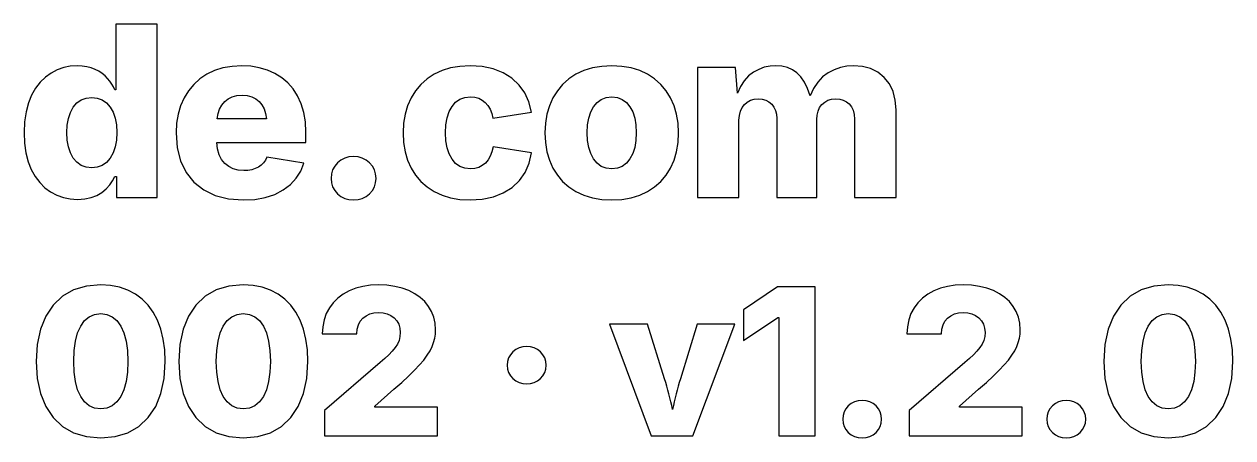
# Model space of a CAD drawing. Header units: metres. Extents: x 0.8 to 63.1, y 0.8 to 12.
# Drawn here: x 34.66 to 63.13, y 1.8 to 11.54 of the extents above; entities that cross this region are included whole.
import ezdxf

# ---------------------------------------------------------------- set-up
doc = ezdxf.new("R2010")
doc.units = ezdxf.units.M

msp = doc.modelspace()

# ---------------------------------------------------------------- linework, layer by layer
for p, q in [((37.8, 11.5402), (36.8239, 11.5402)), ((36.8239, 11.5402), (36.8239, 9.99503)), ((37.8, 7.45805), (37.8, 11.5402)), ((35.751, 10.5488), (35.5951, 10.517)), ((35.9124, 10.5594), (35.751, 10.5488)), ((36.0326, 10.5542), (35.9124, 10.5594)), ((36.1438, 10.5385), (36.0326, 10.5542)), ((36.2458, 10.5124), (36.1438, 10.5385)), ((39.559, 10.547), (39.3465, 10.5098)), ((39.7868, 10.5594), (39.559, 10.547)), ((40.0008, 10.5482), (39.7868, 10.5594)), ((40.2023, 10.5146), (40.0008, 10.5482)), ((44.9274, 10.547), (44.7078, 10.5098)), ((45.1643, 10.5594), (44.9274, 10.547)), ((45.451, 10.5411), (45.1643, 10.5594)), ((45.7108, 10.4861), (45.451, 10.5411)), ((48.2663, 10.547), (48.0466, 10.5098)), ((48.5031, 10.5594), (48.2663, 10.547)), ((48.7399, 10.547), (48.5031, 10.5594)), ((48.9592, 10.5098), (48.7399, 10.547)), ((52.2296, 10.5527), (52.095, 10.5242)), ((52.3688, 10.5622), (52.2296, 10.5527)), ((52.5113, 10.5517), (52.3688, 10.5622)), ((52.6413, 10.5204), (52.5113, 10.5517)), ((54.0386, 10.5518), (53.8873, 10.5208)), ((54.1947, 10.5622), (54.0386, 10.5518)), ((54.405, 10.5449), (54.1947, 10.5622)), ((54.5954, 10.493), (54.405, 10.5449)), ((35.164, 10.2935), (35.0422, 10.1752)), ((35.2996, 10.3896), (35.164, 10.2935)), ((35.4446, 10.4639), (35.2996, 10.3896)), ((35.5951, 10.517), (35.4446, 10.4639)), ((36.3387, 10.4759), (36.2458, 10.5124)), ((36.4231, 10.4312), (36.3387, 10.4759)), ((36.4996, 10.3807), (36.4231, 10.4312)), ((36.5683, 10.3243), (36.4996, 10.3807)), ((36.629, 10.2621), (36.5683, 10.3243)), ((36.6824, 10.1967), (36.629, 10.2621)), ((38.8039, 10.2516), (38.6597, 10.1228)), ((38.9678, 10.3608), (38.8039, 10.2516)), ((39.1495, 10.4477), (38.9678, 10.3608)), ((39.3465, 10.5098), (39.1495, 10.4477)), ((40.3914, 10.4585), (40.2023, 10.5146)), ((40.568, 10.38), (40.3914, 10.4585)), ((40.7292, 10.2796), (40.568, 10.38)), ((40.8723, 10.1581), (40.7292, 10.2796)), ((44.1536, 10.2516), (44.0076, 10.1228)), ((44.32, 10.3608), (44.1536, 10.2516)), ((44.5053, 10.4477), (44.32, 10.3608)), ((44.7078, 10.5098), (44.5053, 10.4477)), ((45.9439, 10.3945), (45.7108, 10.4861)), ((46.1501, 10.2663), (45.9439, 10.3945)), ((46.3234, 10.1067), (46.1501, 10.2663)), ((47.4924, 10.2516), (47.3465, 10.1228)), ((47.6589, 10.3608), (47.4924, 10.2516)), ((47.8442, 10.4477), (47.6589, 10.3608)), ((48.0466, 10.5098), (47.8442, 10.4477)), ((49.1613, 10.4477), (48.9592, 10.5098)), ((49.3459, 10.3608), (49.1613, 10.4477)), ((49.5118, 10.2516), (49.3459, 10.3608)), ((49.6573, 10.1228), (49.5118, 10.2516)), ((51.4208, 10.5211), (50.5205, 10.5211)), ((50.5205, 10.5211), (50.5205, 7.45805)), ((51.4657, 9.91286), (51.4208, 10.5211)), ((51.7247, 10.322), (51.6238, 10.2098)), ((51.8401, 10.4101), (51.7247, 10.322)), ((51.9652, 10.4767), (51.8401, 10.4101)), ((52.095, 10.5242), (51.9652, 10.4767)), ((52.7588, 10.4682), (52.6413, 10.5204)), ((52.8639, 10.3951), (52.7588, 10.4682)), ((52.9576, 10.2985), (52.8639, 10.3951)), ((53.0409, 10.1759), (52.9576, 10.2985)), ((53.4677, 10.3003), (53.3537, 10.1776)), ((53.5987, 10.3964), (53.4677, 10.3003)), ((53.7406, 10.4689), (53.5987, 10.3964)), ((53.8873, 10.5208), (53.7406, 10.4689)), ((54.7661, 10.4065), (54.5954, 10.493)), ((54.9169, 10.2855), (54.7661, 10.4065)), ((55.0403, 10.1341), (54.9169, 10.2855)), ((34.9341, 10.0346), (34.8396, 9.87173)), ((35.0422, 10.1752), (34.9341, 10.0346)), ((36.7289, 10.1303), (36.6824, 10.1967)), ((36.7686, 10.0631), (36.7289, 10.1303)), ((36.8015, 9.99503), (36.7686, 10.0631)), ((36.8239, 9.99503), (36.8015, 9.99503)), ((38.5353, 9.97423), (38.4307, 9.806)), ((38.6597, 10.1228), (38.5353, 9.97423)), ((40.9971, 10.0153), (40.8723, 10.1581)), ((41.1037, 9.85121), (40.9971, 10.0153)), ((43.8822, 9.97423), (43.7773, 9.806)), ((44.0076, 10.1228), (43.8822, 9.97423)), ((46.4576, 9.92107), (46.3234, 10.1067)), ((47.2211, 9.97423), (47.1161, 9.806)), ((47.3465, 10.1228), (47.2211, 9.97423)), ((49.7824, 9.97423), (49.6573, 10.1228)), ((49.8872, 9.806), (49.7824, 9.97423)), ((51.5375, 10.0734), (51.4657, 9.91286)), ((51.6238, 10.2098), (51.5375, 10.0734)), ((53.1139, 10.0272), (53.0409, 10.1759)), ((53.1766, 9.85258), (53.1139, 10.0272)), ((53.2566, 10.0284), (53.1766, 9.85258)), ((53.3537, 10.1776), (53.2566, 10.0284)), ((55.1284, 9.9567), (55.0403, 10.1341)), ((34.7629, 9.68596), (34.7081, 9.47655)), ((34.8396, 9.87173), (34.7629, 9.68596)), ((35.8212, 9.58546), (35.9046, 9.68436)), ((35.9046, 9.68436), (36.0046, 9.75499)), ((36.0046, 9.75499), (36.1213, 9.79738)), ((36.1213, 9.79738), (36.2546, 9.81149)), ((36.2546, 9.81149), (36.387, 9.79762)), ((36.387, 9.79762), (36.5039, 9.75601)), ((36.5039, 9.75601), (36.6051, 9.68665)), ((36.6051, 9.68665), (36.6907, 9.58955)), ((38.4307, 9.806), (38.3479, 9.62073)), ((39.3198, 9.63571), (39.3872, 9.71696)), ((39.3872, 9.71696), (39.4689, 9.78229)), ((39.4689, 9.78229), (39.5642, 9.82895)), ((39.5642, 9.82895), (39.673, 9.85695)), ((39.673, 9.85695), (39.7952, 9.86627)), ((39.7952, 9.86627), (39.916, 9.85712)), ((39.916, 9.85712), (40.0231, 9.82964)), ((40.0231, 9.82964), (40.1166, 9.78383)), ((40.1166, 9.78383), (40.1963, 9.71971)), ((40.1963, 9.71971), (40.2619, 9.63931)), ((41.1889, 9.66687), (41.1037, 9.85121)), ((43.7773, 9.806), (43.6945, 9.62073)), ((44.7407, 9.60461), (44.8257, 9.70232)), ((44.8257, 9.70232), (44.9265, 9.77211)), ((44.9265, 9.77211), (45.0431, 9.81398)), ((45.0431, 9.81398), (45.1755, 9.82794)), ((45.1755, 9.82794), (45.2783, 9.81972)), ((45.2783, 9.81972), (45.3707, 9.79506)), ((45.3707, 9.79506), (45.4529, 9.75395)), ((45.4529, 9.75395), (45.5246, 9.6964)), ((45.5246, 9.6964), (45.5859, 9.62381)), ((46.5527, 9.70941), (46.4576, 9.92107)), ((46.6087, 9.47174), (46.5527, 9.70941)), ((47.1161, 9.806), (47.0333, 9.62073)), ((48.074, 9.59779), (48.1565, 9.69847)), ((48.1565, 9.69847), (48.2556, 9.7704)), ((48.2556, 9.7704), (48.3711, 9.81355)), ((48.3711, 9.81355), (48.5031, 9.82794)), ((48.5031, 9.82794), (48.6351, 9.81355)), ((48.6351, 9.81355), (48.7506, 9.7704)), ((48.7506, 9.7704), (48.8497, 9.69847)), ((48.8497, 9.69847), (48.9322, 9.59779)), ((49.9701, 9.62073), (49.8872, 9.806)), ((51.627, 9.64983), (51.6952, 9.70737)), ((51.6952, 9.70737), (51.7725, 9.74847)), ((51.7725, 9.74847), (51.8586, 9.77315)), ((51.8586, 9.77315), (51.9537, 9.78136)), ((51.9537, 9.78136), (52.046, 9.77356)), ((52.046, 9.77356), (52.1294, 9.75018)), ((52.1294, 9.75018), (52.2038, 9.71123)), ((52.2038, 9.71123), (52.2693, 9.65669)), ((53.4514, 9.64845), (53.5172, 9.70659)), ((53.5172, 9.70659), (53.5938, 9.74814)), ((53.5938, 9.74814), (53.6813, 9.77306)), ((53.6813, 9.77306), (53.7796, 9.78136)), ((53.7796, 9.78136), (53.8721, 9.77382)), ((53.8721, 9.77382), (53.956, 9.75122)), ((53.956, 9.75122), (54.0312, 9.71355)), ((54.0312, 9.71355), (54.0979, 9.66081)), ((55.1812, 9.75327), (55.1284, 9.9567)), ((55.1988, 9.52382), (55.1812, 9.75327)), ((34.7081, 9.47655), (34.6752, 9.24352)), ((35.7087, 9.32278), (35.7556, 9.46329)), ((35.7556, 9.46329), (35.8212, 9.58546)), ((36.6907, 9.58955), (36.7588, 9.46866)), ((36.7588, 9.46866), (36.8074, 9.32791)), ((38.2888, 9.42108), (38.2533, 9.20703)), ((38.3479, 9.62073), (38.2888, 9.42108)), ((39.2091, 9.31285), (39.2307, 9.43365)), ((39.2307, 9.43365), (39.2676, 9.54128)), ((39.2676, 9.54128), (39.3198, 9.63571)), ((40.2619, 9.63931), (40.3127, 9.54471)), ((40.3127, 9.54471), (40.3489, 9.4359)), ((40.3489, 9.4359), (40.3702, 9.31285)), ((41.2499, 9.4632), (41.1889, 9.66687)), ((41.2864, 9.24016), (41.2499, 9.4632)), ((43.6353, 9.42108), (43.5998, 9.20703)), ((43.6945, 9.62073), (43.6353, 9.42108)), ((44.625, 9.33784), (44.6732, 9.4821)), ((44.6732, 9.4821), (44.7407, 9.60461)), ((45.5859, 9.62381), (45.6365, 9.53751)), ((45.6365, 9.53751), (45.6764, 9.4375)), ((45.6764, 9.4375), (45.7056, 9.32381)), ((45.7056, 9.32381), (46.6087, 9.47174)), ((46.9742, 9.42108), (46.9387, 9.20703)), ((47.0333, 9.62073), (46.9742, 9.42108)), ((47.9625, 9.32928), (48.009, 9.47313)), ((48.009, 9.47313), (48.074, 9.59779)), ((48.9322, 9.59779), (48.9973, 9.47313)), ((48.9973, 9.47313), (49.0437, 9.32928)), ((50.0292, 9.42108), (49.9701, 9.62073)), ((50.0647, 9.20703), (50.0292, 9.42108)), ((51.5073, 9.39093), (51.5313, 9.49092)), ((51.5313, 9.49092), (51.5711, 9.57722)), ((51.5711, 9.57722), (51.627, 9.64983)), ((52.2693, 9.65669), (52.3226, 9.58896)), ((52.3226, 9.58896), (52.3608, 9.51045)), ((52.3608, 9.51045), (52.3837, 9.42114)), ((52.3837, 9.42114), (52.3913, 9.32106)), ((53.3308, 9.29642), (53.3384, 9.4006)), ((53.3384, 9.4006), (53.361, 9.494)), ((53.361, 9.494), (53.3987, 9.57661)), ((53.3987, 9.57661), (53.4514, 9.64845)), ((54.0979, 9.66081), (54.1525, 9.59351)), ((54.1525, 9.59351), (54.1916, 9.51218)), ((54.1916, 9.51218), (54.215, 9.41679)), ((54.215, 9.41679), (54.2227, 9.30736)), ((55.1988, 7.45805), (55.1988, 9.52382)), ((34.6752, 9.24352), (34.6643, 8.98683)), ((35.6712, 8.98683), (35.6806, 9.16397)), ((35.6806, 9.16397), (35.7087, 9.32278)), ((36.8074, 9.32791), (36.8366, 9.16731)), ((36.8366, 9.16731), (36.8464, 8.98683)), ((38.2533, 9.20703), (38.2414, 8.97859)), ((40.3702, 9.31285), (39.2091, 9.31285)), ((41.2986, 8.99779), (41.2864, 9.24016)), ((43.5998, 9.20703), (43.588, 8.97859)), ((44.5865, 8.98409), (44.5961, 9.17183)), ((44.5961, 9.17183), (44.625, 9.33784)), ((46.9387, 9.20703), (46.9268, 8.97859)), ((47.9254, 8.98409), (47.9346, 9.16628)), ((47.9346, 9.16628), (47.9625, 9.32928)), ((49.0437, 9.32928), (49.0716, 9.16628)), ((49.0716, 9.16628), (49.0809, 8.98409)), ((50.0766, 8.97859), (50.0647, 9.20703)), ((51.4994, 9.27722), (51.5073, 9.39093)), ((51.4994, 7.45805), (51.4994, 9.27722)), ((52.3913, 9.32106), (52.3913, 7.45805)), ((53.3308, 7.45805), (53.3308, 9.29642)), ((54.2227, 9.30736), (54.2227, 7.45805)), ((34.6643, 8.98683), (34.6748, 8.73727)), ((35.6806, 8.80962), (35.6712, 8.98683)), ((36.8464, 8.98683), (36.8365, 8.8085)), ((38.2414, 8.97859), (38.2678, 8.62988)), ((41.2986, 8.75668), (41.2986, 8.99779)), ((43.588, 8.97859), (43.5998, 8.75026)), ((44.5961, 8.79718), (44.5865, 8.98409)), ((46.9268, 8.97859), (46.9387, 8.75026)), ((47.9346, 8.80165), (47.9254, 8.98409)), ((49.0809, 8.98409), (49.0716, 8.80165)), ((50.0647, 8.75026), (50.0766, 8.97859)), ((34.6748, 8.73727), (34.7064, 8.50909)), ((35.7087, 8.65053), (35.6806, 8.80962)), ((35.7556, 8.50961), (35.7087, 8.65053)), ((36.8071, 8.64882), (36.758, 8.5078)), ((36.8365, 8.8085), (36.8071, 8.64882)), ((38.2678, 8.62988), (38.347, 8.32074)), ((39.2204, 8.60129), (39.2035, 8.75668)), ((39.2035, 8.75668), (41.2986, 8.75668)), ((39.2571, 8.46661), (39.2204, 8.60129)), ((43.5998, 8.75026), (43.6353, 8.53648)), ((44.625, 8.631), (44.5961, 8.79718)), ((44.6732, 8.48552), (44.625, 8.631)), ((45.7084, 8.65257), (45.6802, 8.53615)), ((46.6115, 8.51013), (45.7084, 8.65257)), ((46.9387, 8.75026), (46.9742, 8.53648)), ((47.9625, 8.63786), (47.9346, 8.80165)), ((48.009, 8.49274), (47.9625, 8.63786)), ((49.0437, 8.63786), (48.9973, 8.49274)), ((49.0716, 8.80165), (49.0437, 8.63786)), ((50.0292, 8.53648), (50.0647, 8.75026)), ((34.7064, 8.50909), (34.759, 8.30234)), ((34.759, 8.30234), (34.8326, 8.11697)), ((35.8212, 8.38684), (35.7556, 8.50961)), ((35.9046, 8.28734), (35.8212, 8.38684)), ((36.0046, 8.21628), (35.9046, 8.28734)), ((36.6032, 8.28658), (36.5021, 8.21593)), ((36.6893, 8.38545), (36.6032, 8.28658)), ((36.758, 8.5078), (36.6893, 8.38545)), ((38.347, 8.32074), (38.4789, 8.05113)), ((39.3136, 8.35265), (39.2571, 8.46661)), ((39.39, 8.25941), (39.3136, 8.35265)), ((39.4828, 8.1869), (39.39, 8.25941)), ((40.3015, 8.27347), (40.2458, 8.21945)), ((40.3467, 8.33656), (40.3015, 8.27347)), ((40.3814, 8.40874), (40.3467, 8.33656)), ((41.2537, 8.26903), (40.3814, 8.40874)), ((41.179, 8.08049), (41.2537, 8.26903)), ((42.0438, 8.27586), (41.9769, 8.19804)), ((42.1247, 8.34), (42.0438, 8.27586)), ((42.2145, 8.38582), (42.1247, 8.34)), ((42.3133, 8.4133), (42.2145, 8.38582)), ((42.421, 8.42247), (42.3133, 8.4133)), ((42.5287, 8.4133), (42.421, 8.42247)), ((42.6275, 8.38582), (42.5287, 8.4133)), ((42.7173, 8.34), (42.6275, 8.38582)), ((42.7982, 8.27586), (42.7173, 8.34)), ((42.8651, 8.19804), (42.7982, 8.27586)), ((43.6353, 8.53648), (43.6945, 8.33725)), ((43.6945, 8.33725), (43.7773, 8.15256)), ((44.7407, 8.36078), (44.6732, 8.48552)), ((44.8257, 8.2607), (44.7407, 8.36078)), ((44.9265, 8.18922), (44.8257, 8.2607)), ((45.5275, 8.26903), (45.4545, 8.20909)), ((45.5898, 8.34438), (45.5275, 8.26903)), ((45.6407, 8.43341), (45.5898, 8.34438)), ((45.6802, 8.53615), (45.6407, 8.43341)), ((46.4607, 8.0495), (46.5556, 8.2662)), ((46.5556, 8.2662), (46.6115, 8.51013)), ((46.9742, 8.53648), (47.0333, 8.33725)), ((47.0333, 8.33725), (47.1161, 8.15256)), ((48.074, 8.36627), (48.009, 8.49274)), ((48.1565, 8.26379), (48.074, 8.36627)), ((48.2556, 8.1906), (48.1565, 8.26379)), ((48.8497, 8.26379), (48.7506, 8.1906)), ((48.9322, 8.36627), (48.8497, 8.26379)), ((48.9973, 8.49274), (48.9322, 8.36627)), ((49.8872, 8.15256), (49.9701, 8.33725)), ((49.9701, 8.33725), (50.0292, 8.53648)), ((34.8326, 8.11697), (34.9241, 7.95309)), ((36.1213, 8.17365), (36.0046, 8.21628)), ((36.2546, 8.15942), (36.1213, 8.17365)), ((36.3859, 8.17355), (36.2546, 8.15942)), ((36.5021, 8.21593), (36.3859, 8.17355)), ((38.4789, 8.05113), (38.6635, 7.82109)), ((39.5888, 8.13513), (39.4828, 8.1869)), ((39.7079, 8.10405), (39.5888, 8.13513)), ((39.8401, 8.0937), (39.7079, 8.10405)), ((39.935, 8.09875), (39.8401, 8.0937)), ((40.0231, 8.11389), (39.935, 8.09875)), ((40.1047, 8.13914), (40.0231, 8.11389)), ((40.1795, 8.1745), (40.1047, 8.13914)), ((40.2458, 8.21945), (40.1795, 8.1745)), ((41.0725, 7.91217), (41.179, 8.08049)), ((41.9005, 8.01517), (41.8909, 7.91013)), ((41.9291, 8.11115), (41.9005, 8.01517)), ((41.9769, 8.19804), (41.9291, 8.11115)), ((42.9129, 8.11115), (42.8651, 8.19804)), ((42.9415, 8.01517), (42.9129, 8.11115)), ((42.9511, 7.91013), (42.9415, 8.01517)), ((43.7773, 8.15256), (43.8822, 7.98492)), ((43.8822, 7.98492), (44.0076, 7.83681)), ((45.0431, 8.14633), (44.9265, 8.18922)), ((45.1755, 8.13203), (45.0431, 8.14633)), ((45.2785, 8.14059), (45.1755, 8.13203)), ((45.3714, 8.16629), (45.2785, 8.14059)), ((45.4545, 8.20909), (45.3714, 8.16629)), ((46.327, 7.86003), (46.4607, 8.0495)), ((47.1161, 8.15256), (47.2211, 7.98492)), ((47.2211, 7.98492), (47.3465, 7.83681)), ((48.3711, 8.14668), (48.2556, 8.1906)), ((48.5031, 8.13203), (48.3711, 8.14668)), ((48.6351, 8.14668), (48.5031, 8.13203)), ((48.7506, 8.1906), (48.6351, 8.14668)), ((49.6573, 7.83681), (49.7824, 7.98492)), ((49.7824, 7.98492), (49.8872, 8.15256)), ((34.9241, 7.95309), (35.0303, 7.81079)), ((35.0303, 7.81079), (35.1513, 7.69008)), ((35.1513, 7.69008), (35.2869, 7.59093)), ((36.594, 7.66551), (36.6784, 7.75635)), ((36.6784, 7.75635), (36.7476, 7.85251)), ((36.7476, 7.85251), (36.8015, 7.95396)), ((36.8015, 7.95396), (36.8352, 7.95396)), ((36.8352, 7.95396), (36.8352, 7.45805)), ((38.6635, 7.82109), (38.8943, 7.6371)), ((40.7643, 7.63614), (40.9342, 7.76405)), ((40.9342, 7.76405), (41.0725, 7.91217)), ((41.8909, 7.91013), (41.9005, 7.80627)), ((41.9005, 7.80627), (41.9291, 7.71114)), ((41.9291, 7.71114), (41.9769, 7.62476)), ((42.8651, 7.62476), (42.9129, 7.71114)), ((42.9129, 7.71114), (42.9415, 7.80627)), ((42.9415, 7.80627), (42.9511, 7.91013)), ((44.0076, 7.83681), (44.1536, 7.70822)), ((44.1536, 7.70822), (44.32, 7.59914)), ((45.9483, 7.56775), (46.1543, 7.69778)), ((46.1543, 7.69778), (46.327, 7.86003)), ((47.3465, 7.83681), (47.4924, 7.70822)), ((47.4924, 7.70822), (47.6589, 7.59914)), ((49.3459, 7.59914), (49.5118, 7.70822)), ((49.5118, 7.70822), (49.6573, 7.83681)), ((35.2869, 7.59093), (35.4338, 7.51363)), ((35.4338, 7.51363), (35.5884, 7.4584)), ((35.5884, 7.4584), (35.7508, 7.42528)), ((35.7508, 7.42528), (35.9208, 7.41423)), ((35.9208, 7.41423), (36.0913, 7.42459)), ((36.0913, 7.42459), (36.2437, 7.45567)), ((36.2437, 7.45567), (36.3781, 7.50746)), ((36.3781, 7.50746), (36.4944, 7.57999)), ((36.4944, 7.57999), (36.594, 7.66551)), ((36.8352, 7.45805), (37.8, 7.45805)), ((38.8943, 7.6371), (39.1646, 7.50568)), ((39.1646, 7.50568), (39.4742, 7.42682)), ((39.4742, 7.42682), (39.8233, 7.40053)), ((39.8233, 7.40053), (40.0956, 7.41527)), ((40.0956, 7.41527), (40.3432, 7.45944)), ((40.3432, 7.45944), (40.5661, 7.53307)), ((40.5661, 7.53307), (40.7643, 7.63614)), ((41.9769, 7.62476), (42.0438, 7.5471)), ((42.0438, 7.5471), (42.1247, 7.48297)), ((42.1247, 7.48297), (42.2145, 7.43718)), ((42.2145, 7.43718), (42.3133, 7.4097)), ((42.3133, 7.4097), (42.421, 7.40053)), ((42.421, 7.40053), (42.5287, 7.4097)), ((42.5287, 7.4097), (42.6275, 7.43718)), ((42.6275, 7.43718), (42.7173, 7.48297)), ((42.7173, 7.48297), (42.7982, 7.5471)), ((42.7982, 7.5471), (42.8651, 7.62476)), ((44.32, 7.59914), (44.5053, 7.51225)), ((44.5053, 7.51225), (44.7078, 7.45018)), ((44.7078, 7.45018), (44.9274, 7.41295)), ((44.9274, 7.41295), (45.1643, 7.40053)), ((45.1643, 7.40053), (45.4533, 7.41911)), ((45.4533, 7.41911), (45.7147, 7.47485)), ((45.7147, 7.47485), (45.9483, 7.56775)), ((47.6589, 7.59914), (47.8442, 7.51225)), ((47.8442, 7.51225), (48.0466, 7.45018)), ((48.0466, 7.45018), (48.2663, 7.41295)), ((48.2663, 7.41295), (48.5031, 7.40053)), ((48.5031, 7.40053), (48.7399, 7.41295)), ((48.7399, 7.41295), (48.9592, 7.45018)), ((48.9592, 7.45018), (49.1613, 7.51225)), ((49.1613, 7.51225), (49.3459, 7.59914)), ((50.5205, 7.45805), (51.4994, 7.45805)), ((52.3913, 7.45805), (53.3308, 7.45805)), ((54.2227, 7.45805), (55.1988, 7.45805)), ((35.5696, 5.13326), (35.3492, 4.92545)), ((35.8294, 5.28171), (35.5696, 5.13326)), ((36.1284, 5.37077), (35.8294, 5.28171)), ((36.4668, 5.40045), (36.1284, 5.37077)), ((36.6972, 5.38708), (36.4668, 5.40045)), ((36.9103, 5.34695), (36.6972, 5.38708)), ((37.1061, 5.28009), (36.9103, 5.34695)), ((37.2846, 5.18646), (37.1061, 5.28009)), ((37.4446, 5.06764), (37.2846, 5.18646)), ((38.928, 5.13326), (38.7075, 4.92545)), ((39.1878, 5.28171), (38.928, 5.13326)), ((39.4868, 5.37077), (39.1878, 5.28171)), ((39.8251, 5.40045), (39.4868, 5.37077)), ((40.0555, 5.38708), (39.8251, 5.40045)), ((40.2686, 5.34695), (40.0555, 5.38708)), ((40.4644, 5.28009), (40.2686, 5.34695)), ((40.643, 5.18646), (40.4644, 5.28009)), ((40.8029, 5.06764), (40.643, 5.18646)), ((42.1761, 5.18146), (42.0516, 5.08887)), ((42.317, 5.25934), (42.1761, 5.18146)), ((42.4724, 5.32108), (42.317, 5.25934)), ((42.6398, 5.36517), (42.4724, 5.32108)), ((42.8194, 5.39163), (42.6398, 5.36517)), ((43.0112, 5.40045), (42.8194, 5.39163)), ((43.2084, 5.39215), (43.0112, 5.40045)), ((43.3925, 5.36725), (43.2084, 5.39215)), ((43.5634, 5.32573), (43.3925, 5.36725)), ((43.7211, 5.26759), (43.5634, 5.32573)), ((43.8636, 5.19455), (43.7211, 5.26759)), ((43.9889, 5.10828), (43.8636, 5.19455)), ((52.408, 5.35341), (51.6023, 4.81729)), ((53.2939, 5.35341), (52.408, 5.35341)), ((53.2939, 1.84982), (53.2939, 5.35341)), ((55.9459, 5.18146), (55.8215, 5.08887)), ((56.0869, 5.25934), (55.9459, 5.18146)), ((56.2422, 5.32108), (56.0869, 5.25934)), ((56.4097, 5.36517), (56.2422, 5.32108)), ((56.5893, 5.39163), (56.4097, 5.36517)), ((56.781, 5.40045), (56.5893, 5.39163)), ((56.9783, 5.39215), (56.781, 5.40045)), ((57.1624, 5.36725), (56.9783, 5.39215)), ((57.3332, 5.32573), (57.1624, 5.36725)), ((57.4909, 5.26759), (57.3332, 5.32573)), ((57.6334, 5.19455), (57.4909, 5.26759)), ((57.7588, 5.10828), (57.6334, 5.19455)), ((60.7133, 5.13326), (60.4929, 4.92545)), ((60.9731, 5.28171), (60.7133, 5.13326)), ((61.2721, 5.37077), (60.9731, 5.28171)), ((61.6105, 5.40045), (61.2721, 5.37077)), ((61.8409, 5.38708), (61.6105, 5.40045)), ((62.054, 5.34695), (61.8409, 5.38708)), ((62.2498, 5.28009), (62.054, 5.34695)), ((62.4283, 5.18646), (62.2498, 5.28009)), ((62.5883, 5.06764), (62.4283, 5.18646)), ((35.3492, 4.92545), (35.1735, 4.66444)), ((37.5847, 4.92516), (37.4446, 5.06764)), ((37.7049, 4.75902), (37.5847, 4.92516)), ((38.7075, 4.92545), (38.5318, 4.66444)), ((40.943, 4.92516), (40.8029, 5.06764)), ((41.0632, 4.75902), (40.943, 4.92516)), ((41.8523, 4.8596), (41.7796, 4.72426)), ((41.9437, 4.98158), (41.8523, 4.8596)), ((42.0516, 5.08887), (41.9437, 4.98158)), ((44.0971, 5.00877), (43.9889, 5.10828)), ((44.1882, 4.89604), (44.0971, 5.00877)), ((44.2604, 4.77208), (44.1882, 4.89604)), ((55.6221, 4.8596), (55.5494, 4.72426)), ((55.7135, 4.98158), (55.6221, 4.8596)), ((55.8215, 5.08887), (55.7135, 4.98158)), ((57.867, 5.00877), (57.7588, 5.10828)), ((57.9581, 4.89604), (57.867, 5.00877)), ((58.0303, 4.77208), (57.9581, 4.89604)), ((60.4929, 4.92545), (60.3172, 4.66444)), ((62.7284, 4.92516), (62.5883, 5.06764)), ((62.8486, 4.75902), (62.7284, 4.92516)), ((35.1735, 4.66444), (35.048, 4.35641)), ((35.9959, 4.43285), (36.0872, 4.56093)), ((36.0872, 4.56093), (36.1962, 4.6524)), ((36.1962, 4.6524), (36.3227, 4.70729)), ((36.3227, 4.70729), (36.4668, 4.72559)), ((36.4668, 4.72559), (36.6119, 4.70729)), ((36.6119, 4.70729), (36.7392, 4.6524)), ((36.7392, 4.6524), (36.8486, 4.56093)), ((36.8486, 4.56093), (36.94, 4.43285)), ((37.8052, 4.56921), (37.7049, 4.75902)), ((37.8843, 4.35738), (37.8052, 4.56921)), ((38.5318, 4.66444), (38.4063, 4.35641)), ((39.3543, 4.43285), (39.4456, 4.56093)), ((39.4456, 4.56093), (39.5545, 4.6524)), ((39.5545, 4.6524), (39.681, 4.70729)), ((39.681, 4.70729), (39.8251, 4.72559)), ((39.8251, 4.72559), (39.9703, 4.70729)), ((39.9703, 4.70729), (40.0975, 4.6524)), ((40.0975, 4.6524), (40.2069, 4.56093)), ((40.2069, 4.56093), (40.2984, 4.43285)), ((41.1636, 4.56921), (41.0632, 4.75902)), ((41.2427, 4.35738), (41.1636, 4.56921)), ((41.7276, 4.57686), (41.6965, 4.4174)), ((41.7796, 4.72426), (41.7276, 4.57686)), ((42.5793, 4.54482), (42.6398, 4.61742)), ((42.6398, 4.61742), (42.7148, 4.67502)), ((42.7148, 4.67502), (42.8012, 4.71617)), ((42.8012, 4.71617), (42.8992, 4.74088)), ((42.8992, 4.74088), (43.0088, 4.7491)), ((43.0088, 4.7491), (43.1155, 4.7413)), ((43.1155, 4.7413), (43.2126, 4.71794)), ((43.2126, 4.71794), (43.3, 4.679)), ((43.3, 4.679), (43.3776, 4.62448)), ((43.3776, 4.62448), (43.4413, 4.5563)), ((43.4413, 4.5563), (43.4868, 4.47635)), ((44.312, 4.63887), (44.2604, 4.77208)), ((44.3429, 4.4964), (44.312, 4.63887)), ((51.6023, 4.81729), (51.6023, 4.08838)), ((51.6023, 4.08838), (52.4153, 4.63152)), ((52.4153, 4.63152), (52.4396, 4.63152)), ((52.4396, 4.63152), (52.4396, 1.84982)), ((55.4975, 4.57686), (55.4663, 4.4174)), ((55.5494, 4.72426), (55.4975, 4.57686)), ((56.3492, 4.54482), (56.4097, 4.61742)), ((56.4097, 4.61742), (56.4846, 4.67502)), ((56.4846, 4.67502), (56.5711, 4.71617)), ((56.5711, 4.71617), (56.6691, 4.74088)), ((56.6691, 4.74088), (56.7786, 4.7491)), ((56.7786, 4.7491), (56.8854, 4.7413)), ((56.8854, 4.7413), (56.9825, 4.71794)), ((56.9825, 4.71794), (57.0698, 4.679)), ((57.0698, 4.679), (57.1475, 4.62448)), ((57.1475, 4.62448), (57.2112, 4.5563)), ((57.2112, 4.5563), (57.2567, 4.47635)), ((58.0818, 4.63887), (58.0303, 4.77208)), ((58.1128, 4.4964), (58.0818, 4.63887)), ((60.3172, 4.66444), (60.1916, 4.35641)), ((61.1396, 4.43285), (61.2309, 4.56093)), ((61.2309, 4.56093), (61.3399, 4.6524)), ((61.3399, 4.6524), (61.4664, 4.70729)), ((61.4664, 4.70729), (61.6105, 4.72559)), ((61.6105, 4.72559), (61.7556, 4.70729)), ((61.7556, 4.70729), (61.8829, 4.6524)), ((61.8829, 4.6524), (61.9922, 4.56093)), ((61.9922, 4.56093), (62.0837, 4.43285)), ((62.9489, 4.56921), (62.8486, 4.75902)), ((63.028, 4.35738), (62.9489, 4.56921)), ((35.048, 4.35641), (34.9726, 4.00136)), ((35.8722, 4.07808), (35.9237, 4.27097)), ((35.9237, 4.27097), (35.9959, 4.43285)), ((36.94, 4.43285), (37.0122, 4.27097)), ((37.0122, 4.27097), (37.0638, 4.07808)), ((37.9408, 4.12511), (37.8843, 4.35738)), ((38.4063, 4.35641), (38.331, 4.00136)), ((39.2305, 4.07808), (39.2821, 4.27097)), ((39.2821, 4.27097), (39.3543, 4.43285)), ((40.2984, 4.43285), (40.3706, 4.27097)), ((40.3706, 4.27097), (40.4221, 4.07808)), ((41.2992, 4.12511), (41.2427, 4.35738)), ((41.6965, 4.4174), (41.6861, 4.2459)), ((42.5015, 4.2459), (42.5102, 4.35905)), ((42.5102, 4.35905), (42.5361, 4.45871)), ((42.5361, 4.45871), (42.5793, 4.54482)), ((43.4868, 4.47635), (43.5142, 4.38464)), ((43.5142, 4.38464), (43.5233, 4.28119)), ((43.5233, 4.28119), (43.5154, 4.18396)), ((44.3533, 4.34468), (44.3429, 4.4964)), ((44.3482, 4.24503), (44.3533, 4.34468)), ((49.3417, 4.47868), (48.4486, 4.47868)), ((48.4486, 4.47868), (49.4315, 1.84982)), ((49.747, 3.19246), (49.3417, 4.47868)), ((50.5163, 4.47868), (50.1183, 3.19246)), ((50.412, 1.84982), (51.3997, 4.47868)), ((51.3997, 4.47868), (50.5163, 4.47868)), ((55.4663, 4.4174), (55.4559, 4.2459)), ((56.2714, 4.2459), (56.28, 4.35905)), ((56.28, 4.35905), (56.306, 4.45871)), ((56.306, 4.45871), (56.3492, 4.54482)), ((57.2567, 4.47635), (57.284, 4.38464)), ((57.284, 4.38464), (57.2931, 4.28119)), ((57.2931, 4.28119), (57.2853, 4.18396)), ((58.1231, 4.34468), (58.1128, 4.4964)), ((58.118, 4.24503), (58.1231, 4.34468)), ((60.1916, 4.35641), (60.1163, 4.00136)), ((61.0159, 4.07808), (61.0674, 4.27097)), ((61.0674, 4.27097), (61.1396, 4.43285)), ((62.0837, 4.43285), (62.1559, 4.27097)), ((62.1559, 4.27097), (62.2075, 4.07808)), ((63.0845, 4.12511), (63.028, 4.35738)), ((34.9726, 4.00136), (34.9475, 3.59927)), ((35.8412, 3.85419), (35.8722, 4.07808)), ((37.0638, 4.07808), (37.0947, 3.85419)), ((37.9747, 3.87241), (37.9408, 4.12511)), ((38.331, 4.00136), (38.3059, 3.59927)), ((39.1996, 3.85419), (39.2305, 4.07808)), ((40.4221, 4.07808), (40.4531, 3.85419)), ((41.3331, 3.87241), (41.2992, 4.12511)), ((41.6861, 4.2459), (42.5015, 4.2459)), ((43.4529, 4.00583), (43.3983, 3.92493)), ((43.492, 4.09218), (43.4529, 4.00583)), ((43.5154, 4.18396), (43.492, 4.09218)), ((44.2719, 3.94962), (44.3075, 4.0475)), ((44.3075, 4.0475), (44.3329, 4.14597)), ((44.3329, 4.14597), (44.3482, 4.24503)), ((55.4559, 4.2459), (56.2714, 4.2459)), ((57.2228, 4.00583), (57.1681, 3.92493)), ((57.2619, 4.09218), (57.2228, 4.00583)), ((57.2853, 4.18396), (57.2619, 4.09218)), ((58.0418, 3.94962), (58.0774, 4.0475)), ((58.0774, 4.0475), (58.1028, 4.14597)), ((58.1028, 4.14597), (58.118, 4.24503)), ((60.1163, 4.00136), (60.0912, 3.59927)), ((60.9849, 3.85419), (61.0159, 4.07808)), ((62.2075, 4.07808), (62.2384, 3.85419)), ((63.1184, 3.87241), (63.0845, 4.12511)), ((35.8309, 3.59927), (35.8412, 3.85419)), ((37.0947, 3.85419), (37.1051, 3.59927)), ((37.986, 3.59927), (37.9747, 3.87241)), ((39.1893, 3.59927), (39.1996, 3.85419)), ((40.4531, 3.85419), (40.4634, 3.59927)), ((41.3444, 3.59927), (41.3331, 3.87241)), ((43.2487, 3.75829), (43.1555, 3.66725)), ((43.3296, 3.84418), (43.2487, 3.75829)), ((43.3983, 3.92493), (43.3296, 3.84418)), ((44.0756, 3.63242), (44.1576, 3.74359)), ((44.1576, 3.74359), (44.223, 3.84932)), ((44.223, 3.84932), (44.2719, 3.94962)), ((46.1141, 3.75467), (46.0728, 3.6801)), ((46.172, 3.82146), (46.1141, 3.75467)), ((46.242, 3.87651), (46.172, 3.82146)), ((46.3197, 3.91583), (46.242, 3.87651)), ((46.4052, 3.93942), (46.3197, 3.91583)), ((46.4984, 3.94728), (46.4052, 3.93942)), ((46.5916, 3.93942), (46.4984, 3.94728)), ((46.677, 3.91583), (46.5916, 3.93942)), ((46.7548, 3.87651), (46.677, 3.91583)), ((46.8248, 3.82146), (46.7548, 3.87651)), ((46.8827, 3.75467), (46.8248, 3.82146)), ((46.924, 3.6801), (46.8827, 3.75467)), ((57.0186, 3.75829), (56.9254, 3.66725)), ((57.0995, 3.84418), (57.0186, 3.75829)), ((57.1681, 3.92493), (57.0995, 3.84418)), ((57.8454, 3.63242), (57.9274, 3.74359)), ((57.9274, 3.74359), (57.9929, 3.84932)), ((57.9929, 3.84932), (58.0418, 3.94962)), ((60.9746, 3.59927), (60.9849, 3.85419)), ((62.2384, 3.85419), (62.2487, 3.59927)), ((63.1297, 3.59927), (63.1184, 3.87241)), ((34.9475, 3.59927), (34.9726, 3.19734)), ((35.8412, 3.34563), (35.8309, 3.59927)), ((37.1051, 3.59927), (37.0947, 3.34563)), ((37.9611, 3.19829), (37.986, 3.59927)), ((38.3059, 3.59927), (38.331, 3.19734)), ((39.1995, 3.34563), (39.1893, 3.59927)), ((40.4634, 3.59927), (40.4531, 3.34563)), ((41.3194, 3.19829), (41.3444, 3.59927)), ((43.05, 3.57106), (41.7346, 2.44475)), ((43.1555, 3.66725), (43.05, 3.57106)), ((43.8592, 3.39081), (43.9771, 3.51579)), ((43.9771, 3.51579), (44.0756, 3.63242)), ((46.048, 3.59773), (46.0397, 3.50757)), ((46.0397, 3.50757), (46.048, 3.41843)), ((46.0728, 3.6801), (46.048, 3.59773)), ((46.048, 3.41843), (46.0728, 3.33679)), ((46.9488, 3.59773), (46.924, 3.6801)), ((46.924, 3.33679), (46.9488, 3.41843)), ((46.9571, 3.50757), (46.9488, 3.59773)), ((46.9488, 3.41843), (46.9571, 3.50757)), ((56.8198, 3.57106), (55.5045, 2.44475)), ((56.9254, 3.66725), (56.8198, 3.57106)), ((57.6291, 3.39081), (57.7469, 3.51579)), ((57.7469, 3.51579), (57.8454, 3.63242)), ((60.0912, 3.59927), (60.1163, 3.19734)), ((60.9848, 3.34563), (60.9746, 3.59927)), ((62.2487, 3.59927), (62.2384, 3.34563)), ((63.1048, 3.19829), (63.1297, 3.59927)), ((34.9726, 3.19734), (35.048, 2.84271)), ((35.8719, 3.12312), (35.8412, 3.34563)), ((37.0947, 3.34563), (37.0638, 3.12312)), ((37.8862, 2.84418), (37.9611, 3.19829)), ((38.331, 3.19734), (38.4063, 2.84271)), ((39.2302, 3.12312), (39.1995, 3.34563)), ((40.4531, 3.34563), (40.4221, 3.12312)), ((41.2446, 2.84418), (41.3194, 3.19829)), ((43.5571, 3.10687), (43.7192, 3.2545)), ((43.7192, 3.2545), (43.8592, 3.39081)), ((46.0728, 3.33679), (46.1141, 3.26265)), ((46.1141, 3.26265), (46.172, 3.196)), ((46.172, 3.196), (46.242, 3.14098)), ((46.242, 3.14098), (46.3197, 3.10165)), ((46.677, 3.10165), (46.7548, 3.14098)), ((46.7548, 3.14098), (46.8248, 3.196)), ((46.8248, 3.196), (46.8827, 3.26265)), ((46.8827, 3.26265), (46.924, 3.33679)), ((49.7742, 3.104), (49.747, 3.19246)), ((50.1183, 3.19246), (50.0912, 3.10304)), ((57.3269, 3.10687), (57.4891, 3.2545)), ((57.4891, 3.2545), (57.6291, 3.39081)), ((60.1163, 3.19734), (60.1916, 2.84271)), ((61.0156, 3.12312), (60.9848, 3.34563)), ((62.2384, 3.34563), (62.2075, 3.12312)), ((63.0299, 2.84418), (63.1048, 3.19829)), ((35.9231, 2.93176), (35.8719, 3.12312)), ((35.9948, 2.77158), (35.9231, 2.93176)), ((37.0122, 2.93176), (36.94, 2.77158)), ((37.0638, 3.12312), (37.0122, 2.93176)), ((39.2814, 2.93176), (39.2302, 3.12312)), ((39.3531, 2.77158), (39.2814, 2.93176)), ((40.3706, 2.93176), (40.2984, 2.77158)), ((40.4221, 3.12312), (40.3706, 2.93176)), ((42.9238, 2.5435), (43.3728, 2.94792)), ((43.3728, 2.94792), (43.5571, 3.10687)), ((46.3197, 3.10165), (46.4052, 3.07806)), ((46.4052, 3.07806), (46.4984, 3.07021)), ((46.4984, 3.07021), (46.5916, 3.07806)), ((46.5916, 3.07806), (46.677, 3.10165)), ((49.8001, 3.01494), (49.7742, 3.104)), ((49.8246, 2.92529), (49.8001, 3.01494)), ((49.8477, 2.83505), (49.8246, 2.92529)), ((50.0414, 2.92375), (50.0188, 2.83388)), ((50.0655, 3.01346), (50.0414, 2.92375)), ((50.0912, 3.10304), (50.0655, 3.01346)), ((56.6937, 2.5435), (57.1426, 2.94792)), ((57.1426, 2.94792), (57.3269, 3.10687)), ((61.0668, 2.93176), (61.0156, 3.12312)), ((61.1384, 2.77158), (61.0668, 2.93176)), ((62.1559, 2.93176), (62.0837, 2.77158)), ((62.2075, 3.12312), (62.1559, 2.93176)), ((35.048, 2.84271), (35.1735, 2.53542)), ((36.0857, 2.64505), (35.9948, 2.77158)), ((36.1947, 2.55467), (36.0857, 2.64505)), ((36.8486, 2.64505), (36.7392, 2.55467)), ((36.94, 2.77158), (36.8486, 2.64505)), ((37.7615, 2.53696), (37.8862, 2.84418)), ((38.4063, 2.84271), (38.5318, 2.53542)), ((39.444, 2.64505), (39.3531, 2.77158)), ((39.553, 2.55467), (39.444, 2.64505)), ((40.2069, 2.64505), (40.0975, 2.55467)), ((40.2984, 2.77158), (40.2069, 2.64505)), ((41.1198, 2.53696), (41.2446, 2.84418)), ((49.8701, 2.74394), (49.8477, 2.83505)), ((49.8923, 2.65164), (49.8701, 2.74394)), ((49.9144, 2.55818), (49.8923, 2.65164)), ((49.9763, 2.65135), (49.956, 2.55811)), ((49.9973, 2.74327), (49.9763, 2.65135)), ((50.0188, 2.83388), (49.9973, 2.74327)), ((54.1436, 2.60677), (54.0736, 2.55171)), ((54.2214, 2.64609), (54.1436, 2.60677)), ((54.3068, 2.66968), (54.2214, 2.64609)), ((54.4, 2.67754), (54.3068, 2.66968)), ((54.4932, 2.66968), (54.4, 2.67754)), ((54.5787, 2.64609), (54.4932, 2.66968)), ((54.6564, 2.60677), (54.5787, 2.64609)), ((54.7264, 2.55171), (54.6564, 2.60677)), ((58.9501, 2.60677), (58.8801, 2.55171)), ((59.0278, 2.64609), (58.9501, 2.60677)), ((59.1133, 2.66968), (59.0278, 2.64609)), ((59.2065, 2.67754), (59.1133, 2.66968)), ((59.2997, 2.66968), (59.2065, 2.67754)), ((59.3851, 2.64609), (59.2997, 2.66968)), ((59.4629, 2.60677), (59.3851, 2.64609)), ((59.5329, 2.55171), (59.4629, 2.60677)), ((60.1916, 2.84271), (60.3172, 2.53542)), ((61.2294, 2.64505), (61.1384, 2.77158)), ((61.3384, 2.55467), (61.2294, 2.64505)), ((61.9922, 2.64505), (61.8829, 2.55467)), ((62.0837, 2.77158), (61.9922, 2.64505)), ((62.9052, 2.53696), (63.0299, 2.84418)), ((35.1735, 2.53542), (35.3492, 2.27544)), ((36.3217, 2.50044), (36.1947, 2.55467)), ((36.4668, 2.48238), (36.3217, 2.50044)), ((36.6119, 2.50044), (36.4668, 2.48238)), ((36.7392, 2.55467), (36.6119, 2.50044)), ((37.5868, 2.27663), (37.7615, 2.53696)), ((38.5318, 2.53542), (38.7075, 2.27544)), ((39.6801, 2.50044), (39.553, 2.55467)), ((39.8251, 2.48238), (39.6801, 2.50044)), ((39.9703, 2.50044), (39.8251, 2.48238)), ((40.0975, 2.55467), (39.9703, 2.50044)), ((40.9452, 2.27663), (41.1198, 2.53696)), ((41.7346, 2.44475), (41.7346, 1.84982)), ((42.9238, 2.51999), (42.9238, 2.5435)), ((44.3994, 2.51999), (42.9238, 2.51999)), ((44.3994, 1.84982), (44.3994, 2.51999)), ((49.9363, 2.46355), (49.9144, 2.55818)), ((49.956, 2.55811), (49.9363, 2.46355)), ((53.9496, 2.32797), (53.9414, 2.23782)), ((53.9744, 2.41034), (53.9496, 2.32797)), ((54.0158, 2.48492), (53.9744, 2.41034)), ((54.0736, 2.55171), (54.0158, 2.48492)), ((54.7843, 2.48492), (54.7264, 2.55171)), ((54.8257, 2.41034), (54.7843, 2.48492)), ((54.8504, 2.32797), (54.8257, 2.41034)), ((54.8587, 2.23782), (54.8504, 2.32797)), ((55.5045, 2.44475), (55.5045, 1.84982)), ((56.6937, 2.51999), (56.6937, 2.5435)), ((58.1692, 2.51999), (56.6937, 2.51999)), ((58.1692, 1.84982), (58.1692, 2.51999)), ((58.7561, 2.32797), (58.7478, 2.23782)), ((58.7809, 2.41034), (58.7561, 2.32797)), ((58.8222, 2.48492), (58.7809, 2.41034)), ((58.8801, 2.55171), (58.8222, 2.48492)), ((59.5907, 2.48492), (59.5329, 2.55171)), ((59.6321, 2.41034), (59.5907, 2.48492)), ((59.6569, 2.32797), (59.6321, 2.41034)), ((59.6651, 2.23782), (59.6569, 2.32797)), ((60.3172, 2.53542), (60.4929, 2.27544)), ((61.4654, 2.50044), (61.3384, 2.55467)), ((61.6105, 2.48238), (61.4654, 2.50044)), ((61.7556, 2.50044), (61.6105, 2.48238)), ((61.8829, 2.55467), (61.7556, 2.50044)), ((62.7305, 2.27663), (62.9052, 2.53696)), ((35.3492, 2.27544), (35.5696, 2.06866)), ((35.5696, 2.06866), (35.8294, 1.92097)), ((37.1072, 1.92126), (37.3671, 2.06932)), ((37.3671, 2.06932), (37.5868, 2.27663)), ((38.7075, 2.27544), (38.928, 2.06866)), ((38.928, 2.06866), (39.1878, 1.92097)), ((40.4655, 1.92126), (40.7254, 2.06932)), ((40.7254, 2.06932), (40.9452, 2.27663)), ((53.9414, 2.23782), (53.9496, 2.14868)), ((53.9496, 2.14868), (53.9744, 2.06703)), ((53.9744, 2.06703), (54.0158, 1.99289)), ((54.0158, 1.99289), (54.0736, 1.92625)), ((54.7264, 1.92625), (54.7843, 1.99289)), ((54.7843, 1.99289), (54.8257, 2.06703)), ((54.8257, 2.06703), (54.8504, 2.14868)), ((54.8504, 2.14868), (54.8587, 2.23782)), ((58.7478, 2.23782), (58.7561, 2.14868)), ((58.7561, 2.14868), (58.7809, 2.06703)), ((58.7809, 2.06703), (58.8222, 1.99289)), ((58.8222, 1.99289), (58.8801, 1.92625)), ((59.5329, 1.92625), (59.5907, 1.99289)), ((59.5907, 1.99289), (59.6321, 2.06703)), ((59.6321, 2.06703), (59.6569, 2.14868)), ((59.6569, 2.14868), (59.6651, 2.23782)), ((60.4929, 2.27544), (60.7133, 2.06866)), ((60.7133, 2.06866), (60.9731, 1.92097)), ((62.2509, 1.92126), (62.5108, 2.06932)), ((62.5108, 2.06932), (62.7305, 2.27663)), ((35.8294, 1.92097), (36.1284, 1.83235)), ((36.1284, 1.83235), (36.4668, 1.80281)), ((36.4668, 1.80281), (36.8071, 1.83243)), ((36.8071, 1.83243), (37.1072, 1.92126)), ((39.1878, 1.92097), (39.4868, 1.83235)), ((39.4868, 1.83235), (39.8251, 1.80281)), ((39.8251, 1.80281), (40.1654, 1.83243)), ((40.1654, 1.83243), (40.4655, 1.92126)), ((41.7346, 1.84982), (44.3994, 1.84982)), ((49.4315, 1.84982), (50.412, 1.84982)), ((52.4396, 1.84982), (53.2939, 1.84982)), ((54.0736, 1.92625), (54.1436, 1.87122)), ((54.1436, 1.87122), (54.2214, 1.83191)), ((54.2214, 1.83191), (54.3068, 1.80832)), ((54.3068, 1.80832), (54.4, 1.80046)), ((54.4, 1.80046), (54.4932, 1.80832)), ((54.4932, 1.80832), (54.5787, 1.83191)), ((54.5787, 1.83191), (54.6564, 1.87122)), ((54.6564, 1.87122), (54.7264, 1.92625)), ((55.5045, 1.84982), (58.1692, 1.84982)), ((58.8801, 1.92625), (58.9501, 1.87122)), ((58.9501, 1.87122), (59.0278, 1.83191)), ((59.0278, 1.83191), (59.1133, 1.80832)), ((59.1133, 1.80832), (59.2065, 1.80046)), ((59.2065, 1.80046), (59.2997, 1.80832)), ((59.2997, 1.80832), (59.3851, 1.83191)), ((59.3851, 1.83191), (59.4629, 1.87122)), ((59.4629, 1.87122), (59.5329, 1.92625)), ((60.9731, 1.92097), (61.2721, 1.83235)), ((61.2721, 1.83235), (61.6105, 1.80281)), ((61.6105, 1.80281), (61.9508, 1.83243)), ((61.9508, 1.83243), (62.2509, 1.92126))]:
    msp.add_line(p, q)

doc.saveas('drawing.dxf')
